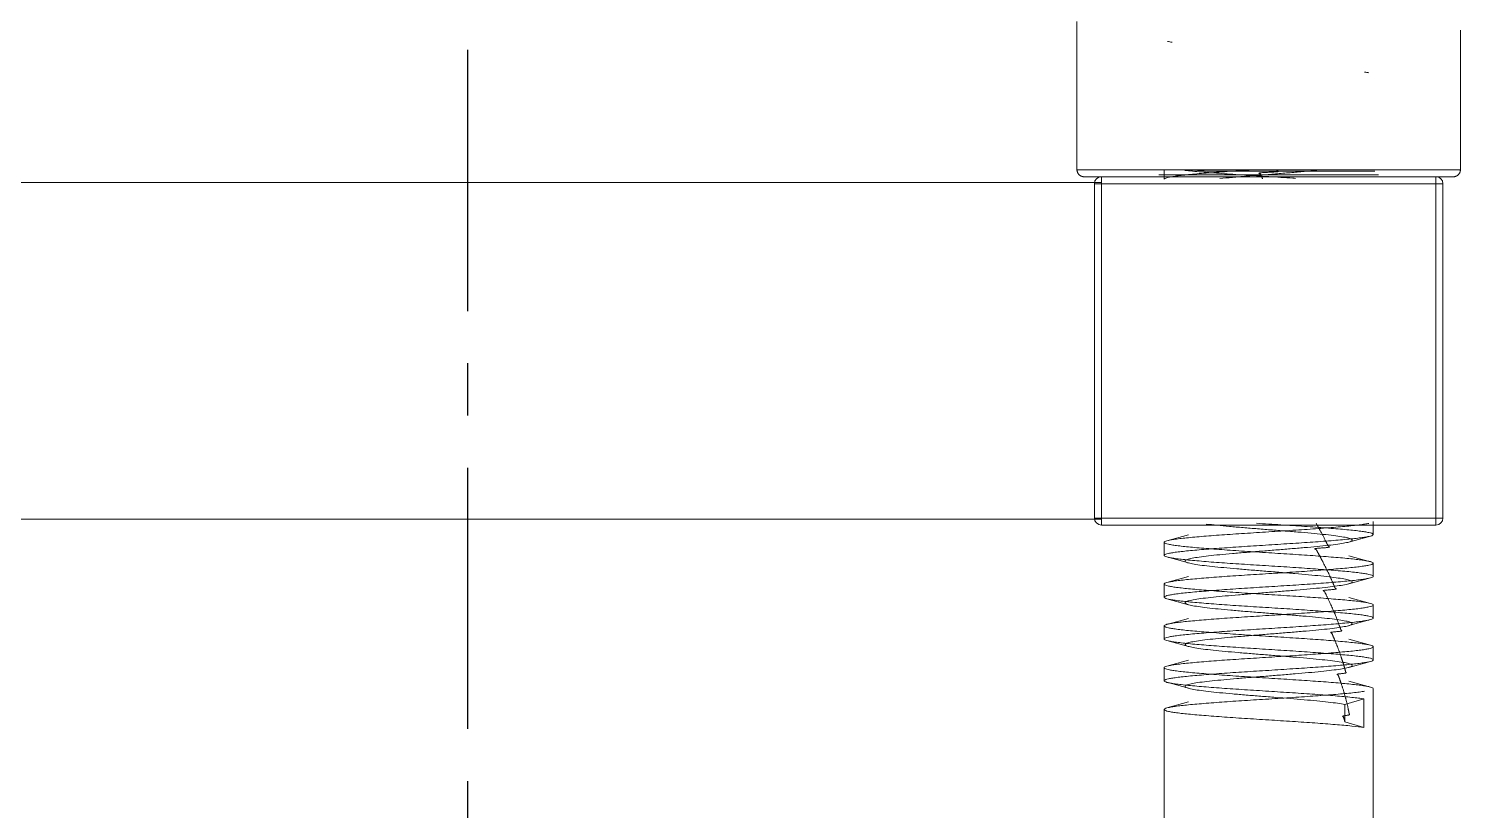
# Model space of a CAD drawing. Header units: millimetres. Extents: x -69706 to 52883, y -6882 to 68885.
# Drawn here: x 41206.8 to 41413.8, y 66606.1 to 66718.2 of the extents above; entities that cross this region are included whole.
import ezdxf

# ---------------------------------------------------------------- set-up
doc = ezdxf.new("R2010")
doc.units = ezdxf.units.MM
doc.linetypes.add('XFM7P20PCW$0$XFA-CCL-100$0$CENTER', pattern=[2, 1.25, -0.25, 0.25, -0.25])
doc.layers.add('XFM7P20PCW$0$CCL', color=252, linetype='XFM7P20PCW$0$XFA-CCL-100$0$CENTER')
doc.layers.add('XFM7P20PCW$0$SH-TEXT', color=252, linetype='Continuous')
doc.layers.add('XFM7P20PCW$0$M-EQPM-2', color=252, linetype='Continuous', lineweight=9)
doc.layers.add('XFM7P20PCW$0$M-EQPM-3', color=252, linetype='Continuous', lineweight=9)
doc.styles.add('XFM7P20PCW$0$aa-txt', font='isocp.shx', dxfattribs={"bigfont": 'chineset'})
doc.dimstyles.new('XFM7P20PCW$0$adim-5', dxfattribs={"dimscale": 10, "dimtxt": 0.25, "dimasz": 0.25, "dimexe": 0.1, "dimexo": 0.5, "dimgap": 0.15, "dimtad": 0, "dimdec": 4, "dimlfac": 5, "dimdsep": 46, "dimtxsty": 'XFM7P20PCW$0$aa-txt', "dimcen": 2.5, "dimclrd": 3, "dimclre": 3, "dimclrt": 256, "dimadec": 0, "dimazin": 0, "dimtfac": 1, "dimtdec": 4, "dimtmove": 0, "dimatfit": 3, "dimfxl": 1, "dimtolj": 1, "dimtzin": 0, "dimarcsym": 0})

# ---------------------------------------------------------------- blocks, each defined once
blk = doc.blocks.new('XFM7P20PCW$0$A$C33a3deab')
at = {"layer": 'XFM7P20PCW$0$M-EQPM-2'}
for p, q in [((505, 1904.56), (505, 1905.92)), ((465, 1903.92), (465, 1855.92)), ((465, 1903.92), (465, 1855.92)), ((465, 1855.92), (465, 1903.92)), ((465.29, 1903.92), (465, 1903.92)), ((465, 1903.92), (466, 1903.92)), ((514, 1904.92), (466, 1904.92)), ((466, 1904.92), (514, 1904.92)), ((514, 1904.92), (466, 1904.92)), ((466, 1904.92), (466, 1904.63)), ((466, 1903.92), (466, 1904.92)), ((514, 1903.92), (466, 1903.92)), ((466, 1903.92), (466, 1855.92)), ((466, 1855.92), (466, 1903.92)), ((466, 1903.92), (468.88, 1903.92)), ((466.2, 1904.92), (513.8, 1904.92)), ((466.2, 1904.92), (513.8, 1904.92)), ((469.24, 1903.92), (470.8, 1903.92)), ((471.3, 1903.92), (474.34, 1903.92)), ((474.95, 1903.92), (476.12, 1903.92)), ((514, 1904.92), (514, 1904.63)), ((514, 1903.92), (514, 1904.92)), ((739.85, 1904.07), (514, 1904.07)), ((514, 1855.92), (514, 1903.92)), ((514, 1903.92), (515, 1903.92)), ((515, 1855.92), (515, 1903.92)), ((515, 1903.92), (515, 1877.69)), ((515, 1877.44), (515, 1855.92)), ((465.29, 1855.92), (465, 1855.92)), ((465, 1855.92), (466, 1855.92)), ((466, 1855.92), (514, 1855.92)), ((473.73, 1855.92), (466, 1855.92)), ((466, 1854.92), (466, 1855.92)), ((466, 1855.21), (466, 1854.92)), ((466, 1854.92), (514, 1854.92)), ((466, 1854.92), (514, 1854.92)), ((514, 1854.92), (466, 1854.92)), ((507.07, 1854.92), (472.92, 1854.92)), ((507.07, 1854.92), (472.92, 1854.92)), ((475, 1855.44), (475, 1853.56)), ((514, 1854.92), (514, 1855.92)), ((514, 1855.92), (515, 1855.92)), ((514, 1855.77), (739.85, 1855.77)), ((514, 1855.21), (514, 1854.92)), ((475.41, 1853.34), (478.5, 1852.48)), ((501.5, 1853.52), (504.59, 1852.66)), ((505, 1850.56), (505, 1852.44)), ((478.5, 1850.52), (475.41, 1849.66)), ((504.59, 1850.34), (501.5, 1849.48)), ((475, 1849.44), (475, 1847.56)), ((475.41, 1847.34), (478.5, 1846.48)), ((501.5, 1847.52), (504.59, 1846.66)), ((505, 1844.56), (505, 1846.44)), ((478.5, 1844.52), (475.41, 1843.66)), ((504.59, 1844.34), (501.5, 1843.48)), ((475, 1843.44), (475, 1841.56)), ((475.41, 1841.34), (478.5, 1840.48)), ((501.5, 1841.52), (504.59, 1840.66)), ((505, 1838.56), (505, 1840.44)), ((475, 1837.44), (475, 1835.56)), ((478.5, 1838.52), (475.41, 1837.66)), ((504.59, 1838.34), (501.5, 1837.48)), ((501.5, 1835.52), (504.59, 1834.66)), ((475.41, 1835.34), (478.5, 1834.48)), ((505, 1832.56), (505, 1834.44)), ((475, 1831.44), (475, 1778.92)), ((478.5, 1832.52), (475.41, 1831.66)), ((504.59, 1832.34), (501.5, 1831.48)), ((476.33, 1825.85), (476.33, 1829.96)), ((476.33, 1829.96), (479.06, 1829.16)), ((501.5, 1829.52), (504.59, 1828.66)), ((505, 1778.92), (505, 1828.44)), ((476.33, 1825.85), (479.06, 1826.65))]:
    blk.add_line(p, q, dxfattribs=at)
at = {"layer": 'XFM7P20PCW$0$M-EQPM-2', "flags": 128}
blk.add_lwpolyline([(479.06, 1829.16), (479.06, 1828.53), (479.06, 1827.9), (479.06, 1827.28), (479.06, 1826.65)], dxfattribs=at)
at = {"layer": 'XFM7P20PCW$0$M-EQPM-2'}
for centre, start, end in [((466, 1903.92), 90, 180), ((466, 1903.92), 90, 180), ((514, 1903.92), 0, 90), ((514, 1903.92), 0, 90), ((466, 1855.92), 180, 270), ((466, 1855.92), 180, 270), ((514, 1855.92), 270, 0), ((514, 1855.92), 270, 0)]:
    blk.add_arc(centre, 1, start, end, dxfattribs=at)
for points in [[(475.63, 1919.84), (475.8, 1919.87), (476, 1919.91), (476.23, 1919.95)], [(502.03, 1905.83), (501.68, 1905.79), (500.94, 1905.72), (499.66, 1905.61), (498.26, 1905.5), (496.75, 1905.39), (495.14, 1905.27), (493.47, 1905.16), (491.75, 1905.05), (490.58, 1904.98), (490, 1904.94)], [(490, 1852.06), (489.42, 1852.1), (488.25, 1852.17), (486.53, 1852.28), (484.86, 1852.39), (483.25, 1852.5), (481.74, 1852.61), (480.34, 1852.73), (479.06, 1852.84), (477.94, 1852.95), (476.98, 1853.06), (476.2, 1853.17), (475.6, 1853.28), (475.19, 1853.39), (474.99, 1853.5), (474.99, 1853.61), (475.19, 1853.73), (475.6, 1853.84), (476.2, 1853.95), (476.98, 1854.06), (477.94, 1854.17), (479.06, 1854.28), (480.34, 1854.39), (481.74, 1854.5), (483.25, 1854.61), (484.86, 1854.73), (486.53, 1854.84), (488.25, 1854.95), (489.42, 1855.02), (490, 1855.06)], [(475.63, 1855.16), (475.8, 1855.13), (476.2, 1855.05), (476.98, 1854.94), (477.94, 1854.83), (479.06, 1854.72), (480.34, 1854.61), (481.74, 1854.5), (483.25, 1854.39), (484.86, 1854.27), (486.53, 1854.16), (488.25, 1854.05), (489.42, 1853.98), (490, 1853.94)], [(490, 1855.06), (490.58, 1855.1), (491.16, 1855.13), (491.74, 1855.17)], [(490, 1853.94), (490.58, 1853.9), (491.75, 1853.83), (493.47, 1853.72), (495.14, 1853.61), (496.75, 1853.5), (498.26, 1853.39), (499.66, 1853.27), (500.94, 1853.16), (502.06, 1853.05), (503.02, 1852.94), (503.8, 1852.83), (504.4, 1852.72), (504.81, 1852.61), (505.01, 1852.5), (505.01, 1852.39), (504.81, 1852.27), (504.4, 1852.16), (503.8, 1852.05), (503.02, 1851.94), (502.06, 1851.83), (500.94, 1851.72), (499.66, 1851.61), (498.26, 1851.5), (496.75, 1851.39), (495.14, 1851.27), (493.47, 1851.16), (491.75, 1851.05), (490.58, 1850.98), (490, 1850.94)], [(490, 1849.06), (490.58, 1849.1), (491.75, 1849.17), (493.47, 1849.28), (495.14, 1849.39), (496.75, 1849.5), (498.26, 1849.61), (499.66, 1849.73), (500.94, 1849.84), (502.06, 1849.95), (503.02, 1850.06), (503.8, 1850.17), (504.4, 1850.28), (504.81, 1850.39), (505.01, 1850.5), (505.01, 1850.61), (504.81, 1850.73), (504.4, 1850.84), (503.8, 1850.95), (503.02, 1851.06), (502.06, 1851.17), (500.94, 1851.28), (499.66, 1851.39), (498.26, 1851.5), (496.75, 1851.61), (495.14, 1851.73), (493.47, 1851.84), (491.75, 1851.95), (490.58, 1852.02), (490, 1852.06)], [(490, 1850.94), (489.42, 1850.9), (488.25, 1850.83), (486.53, 1850.72), (484.86, 1850.61), (483.25, 1850.5), (481.74, 1850.39), (480.34, 1850.27), (479.06, 1850.16), (477.94, 1850.05), (476.98, 1849.94), (476.2, 1849.83), (475.6, 1849.72), (475.19, 1849.61), (474.99, 1849.5), (474.99, 1849.39), (475.19, 1849.27), (475.6, 1849.16), (476.2, 1849.05), (476.98, 1848.94), (477.94, 1848.83), (479.06, 1848.72), (480.34, 1848.61), (481.74, 1848.5), (483.25, 1848.39), (484.86, 1848.27), (486.53, 1848.16), (488.25, 1848.05), (489.42, 1847.98), (490, 1847.94)], [(490, 1846.06), (489.42, 1846.1), (488.25, 1846.17), (486.53, 1846.28), (484.86, 1846.39), (483.25, 1846.5), (481.74, 1846.61), (480.34, 1846.73), (479.06, 1846.84), (477.94, 1846.95), (476.98, 1847.06), (476.2, 1847.17), (475.6, 1847.28), (475.19, 1847.39), (474.99, 1847.5), (474.99, 1847.61), (475.19, 1847.73), (475.6, 1847.84), (476.2, 1847.95), (476.98, 1848.06), (477.94, 1848.17), (479.06, 1848.28), (480.34, 1848.39), (481.74, 1848.5), (483.25, 1848.61), (484.86, 1848.73), (486.53, 1848.84), (488.25, 1848.95), (489.42, 1849.02), (490, 1849.06)], [(490, 1847.94), (490.58, 1847.9), (491.75, 1847.83), (493.47, 1847.72), (495.14, 1847.61), (496.75, 1847.5), (498.26, 1847.39), (499.66, 1847.27), (500.94, 1847.16), (502.06, 1847.05), (503.02, 1846.94), (503.8, 1846.83), (504.4, 1846.72), (504.81, 1846.61), (505.01, 1846.5), (505.01, 1846.39), (504.81, 1846.27), (504.4, 1846.16), (503.8, 1846.05), (503.02, 1845.94), (502.06, 1845.83), (500.94, 1845.72), (499.66, 1845.61), (498.26, 1845.5), (496.75, 1845.39), (495.14, 1845.27), (493.47, 1845.16), (491.75, 1845.05), (490.58, 1844.98), (490, 1844.94)], [(490, 1843.06), (490.58, 1843.1), (491.75, 1843.17), (493.47, 1843.28), (495.14, 1843.39), (496.75, 1843.5), (498.26, 1843.61), (499.66, 1843.73), (500.94, 1843.84), (502.06, 1843.95), (503.02, 1844.06), (503.8, 1844.17), (504.4, 1844.28), (504.81, 1844.39), (505.01, 1844.5), (505.01, 1844.61), (504.81, 1844.73), (504.4, 1844.84), (503.8, 1844.95), (503.02, 1845.06), (502.06, 1845.17), (500.94, 1845.28), (499.66, 1845.39), (498.26, 1845.5), (496.75, 1845.61), (495.14, 1845.73), (493.47, 1845.84), (491.75, 1845.95), (490.58, 1846.02), (490, 1846.06)], [(490, 1844.94), (489.42, 1844.9), (488.25, 1844.83), (486.53, 1844.72), (484.86, 1844.61), (483.25, 1844.5), (481.74, 1844.39), (480.34, 1844.27), (479.06, 1844.16), (477.94, 1844.05), (476.98, 1843.94), (476.2, 1843.83), (475.6, 1843.72), (475.19, 1843.61), (474.99, 1843.5), (474.99, 1843.39), (475.19, 1843.27), (475.6, 1843.16), (476.2, 1843.05), (476.98, 1842.94), (477.94, 1842.83), (479.06, 1842.72), (480.34, 1842.61), (481.74, 1842.5), (483.25, 1842.39), (484.86, 1842.27), (486.53, 1842.16), (488.25, 1842.05), (489.42, 1841.98), (490, 1841.94)], [(490, 1840.06), (489.42, 1840.1), (488.25, 1840.17), (486.53, 1840.28), (484.86, 1840.39), (483.25, 1840.5), (481.74, 1840.61), (480.34, 1840.73), (479.06, 1840.84), (477.94, 1840.95), (476.98, 1841.06), (476.2, 1841.17), (475.6, 1841.28), (475.19, 1841.39), (474.99, 1841.5), (474.99, 1841.61), (475.19, 1841.73), (475.6, 1841.84), (476.2, 1841.95), (476.98, 1842.06), (477.94, 1842.17), (479.06, 1842.28), (480.34, 1842.39), (481.74, 1842.5), (483.25, 1842.61), (484.86, 1842.73), (486.53, 1842.84), (488.25, 1842.95), (489.42, 1843.02), (490, 1843.06)], [(490, 1841.94), (490.58, 1841.9), (491.75, 1841.83), (493.47, 1841.72), (495.14, 1841.61), (496.75, 1841.5), (498.26, 1841.39), (499.66, 1841.27), (500.94, 1841.16), (502.06, 1841.05), (503.02, 1840.94), (503.8, 1840.83), (504.4, 1840.72), (504.81, 1840.61), (505.01, 1840.5), (505.01, 1840.39), (504.81, 1840.27), (504.4, 1840.16), (503.8, 1840.05), (503.02, 1839.94), (502.06, 1839.83), (500.94, 1839.72), (499.66, 1839.61), (498.26, 1839.5), (496.75, 1839.39), (495.14, 1839.27), (493.47, 1839.16), (491.75, 1839.05), (490.58, 1838.98), (490, 1838.94)], [(490, 1837.06), (490.58, 1837.1), (491.75, 1837.17), (493.47, 1837.28), (495.14, 1837.39), (496.75, 1837.5), (498.26, 1837.61), (499.66, 1837.73), (500.94, 1837.84), (502.06, 1837.95), (503.02, 1838.06), (503.8, 1838.17), (504.4, 1838.28), (504.81, 1838.39), (505.01, 1838.5), (505.01, 1838.61), (504.81, 1838.73), (504.4, 1838.84), (503.8, 1838.95), (503.02, 1839.06), (502.06, 1839.17), (500.94, 1839.28), (499.66, 1839.39), (498.26, 1839.5), (496.75, 1839.61), (495.14, 1839.73), (493.47, 1839.84), (491.75, 1839.95), (490.58, 1840.02), (490, 1840.06)], [(490, 1838.94), (489.42, 1838.9), (488.25, 1838.83), (486.53, 1838.72), (484.86, 1838.61), (483.25, 1838.5), (481.74, 1838.39), (480.34, 1838.27), (479.06, 1838.16), (477.94, 1838.05), (476.98, 1837.94), (476.2, 1837.83), (475.6, 1837.72), (475.19, 1837.61), (474.99, 1837.5), (474.99, 1837.39), (475.19, 1837.27), (475.6, 1837.16), (476.2, 1837.05), (476.98, 1836.94), (477.94, 1836.83), (479.06, 1836.72), (480.34, 1836.61), (481.74, 1836.5), (483.25, 1836.39), (484.86, 1836.27), (486.53, 1836.16), (488.25, 1836.05), (489.42, 1835.98), (490, 1835.94)], [(490, 1834.06), (489.42, 1834.1), (488.25, 1834.17), (486.53, 1834.28), (484.86, 1834.39), (483.25, 1834.5), (481.74, 1834.61), (480.34, 1834.73), (479.06, 1834.84), (477.94, 1834.95), (476.98, 1835.06), (476.2, 1835.17), (475.6, 1835.28), (475.19, 1835.39), (474.99, 1835.5), (474.99, 1835.61), (475.19, 1835.73), (475.6, 1835.84), (476.2, 1835.95), (476.98, 1836.06), (477.94, 1836.17), (479.06, 1836.28), (480.34, 1836.39), (481.74, 1836.5), (483.25, 1836.61), (484.86, 1836.73), (486.53, 1836.84), (488.25, 1836.95), (489.42, 1837.02), (490, 1837.06)], [(490, 1835.94), (490.58, 1835.9), (491.75, 1835.83), (493.47, 1835.72), (495.14, 1835.61), (496.75, 1835.5), (498.26, 1835.39), (499.66, 1835.27), (500.94, 1835.16), (502.06, 1835.05), (503.02, 1834.94), (503.8, 1834.83), (504.4, 1834.72), (504.81, 1834.61), (505.01, 1834.5), (505.01, 1834.39), (504.81, 1834.27), (504.4, 1834.16), (503.8, 1834.05), (503.02, 1833.94), (502.06, 1833.83), (500.94, 1833.72), (499.66, 1833.61), (498.26, 1833.5), (496.75, 1833.39), (495.14, 1833.27), (493.47, 1833.16), (491.75, 1833.05), (490.58, 1832.98), (490, 1832.94)], [(490, 1831.06), (490.58, 1831.1), (491.75, 1831.17), (493.47, 1831.28), (495.14, 1831.39), (496.75, 1831.5), (498.26, 1831.61), (499.66, 1831.73), (500.94, 1831.84), (502.06, 1831.95), (503.02, 1832.06), (503.8, 1832.17), (504.4, 1832.28), (504.81, 1832.39), (505.01, 1832.5), (505.01, 1832.61), (504.81, 1832.73), (504.4, 1832.84), (503.8, 1832.95), (503.02, 1833.06), (502.06, 1833.17), (500.94, 1833.28), (499.66, 1833.39), (498.26, 1833.5), (496.75, 1833.61), (495.14, 1833.73), (493.47, 1833.84), (491.75, 1833.95), (490.58, 1834.02), (490, 1834.06)], [(490, 1832.94), (489.42, 1832.9), (488.25, 1832.83), (486.53, 1832.72), (484.86, 1832.61), (483.25, 1832.5), (481.74, 1832.39), (480.34, 1832.27), (479.06, 1832.16), (477.94, 1832.05), (476.98, 1831.94), (476.2, 1831.83), (475.6, 1831.72), (475.19, 1831.61), (475.06, 1831.53), (475.03, 1831.5)], [(476.23, 1831.05), (476.46, 1831.02), (476.98, 1830.94), (477.94, 1830.83), (479.06, 1830.72), (480.34, 1830.61), (481.74, 1830.5), (483.25, 1830.39), (484.86, 1830.27), (486.53, 1830.16), (488.25, 1830.05), (489.42, 1829.98), (490, 1829.94)], [(476.33, 1829.96), (476.56, 1830), (477.09, 1830.07), (478.06, 1830.18), (479.18, 1830.29), (480.45, 1830.4), (481.84, 1830.51), (483.34, 1830.62), (484.93, 1830.73), (486.58, 1830.84), (488.28, 1830.95), (489.43, 1831.02), (490, 1831.06)], [(504.97, 1828.39), (504.94, 1828.35), (504.81, 1828.27), (504.4, 1828.16), (503.8, 1828.05), (503.02, 1827.94), (502.06, 1827.83), (500.94, 1827.72), (499.66, 1827.61), (498.26, 1827.5), (496.75, 1827.39), (495.14, 1827.27), (493.47, 1827.16), (491.75, 1827.05), (490.58, 1826.98), (490, 1826.94)]]:
    blk.add_open_spline(points, degree=3, dxfattribs=at)
for points, knots in [([(497.03, 1904.66), (496.46, 1904.71), (495.23, 1904.83), (492.57, 1905.05), (489.7, 1905.28), (486.9, 1905.5), (484.89, 1905.67), (483.66, 1905.79), (483.08, 1905.84)], [0.435546875, 0.435546875, 0.435546875, 0.435546875, 0.436523438, 0.4375, 0.439453125, 0.440429688, 0.44140625, 0.442382812, 0.442382812, 0.442382812, 0.442382812]), ([(490.87, 1904.61), (490.89, 1904.64), (490.91, 1904.7), (490.95, 1904.79), (490.98, 1904.86), (491, 1904.92), (491.02, 1904.96), (491.04, 1905), (491.06, 1905.04), (491.08, 1905.09), (491.09, 1905.12), (491.1, 1905.15), (491.11, 1905.17), (491.12, 1905.19), (491.13, 1905.21), (491.14, 1905.23), (491.14, 1905.24), (491.14, 1905.25), (491.15, 1905.26), (491.15, 1905.27), (491.16, 1905.28), (491.16, 1905.29), (491.17, 1905.3), (491.17, 1905.31), (491.19, 1905.32), (491.22, 1905.33), (491.25, 1905.35), (491.31, 1905.37), (491.37, 1905.39), (491.4, 1905.41), (491.41, 1905.42), (491.4, 1905.43), (491.39, 1905.44), (491.36, 1905.45), (491.31, 1905.46), (491.22, 1905.48), (491.05, 1905.49), (490.75, 1905.52), (490.39, 1905.54), (489.99, 1905.56), (489.6, 1905.58), (489.24, 1905.6), (488.94, 1905.62), (488.76, 1905.64), (488.68, 1905.66), (488.63, 1905.67), (488.6, 1905.68), (488.58, 1905.69), (488.58, 1905.7), (488.59, 1905.71), (488.62, 1905.73), (488.68, 1905.75), (488.73, 1905.77), (488.77, 1905.78), (488.79, 1905.79), (488.8, 1905.8), (488.81, 1905.81), (488.82, 1905.82), (488.82, 1905.83), (488.83, 1905.84), (488.83, 1905.85), (488.84, 1905.86), (488.84, 1905.87), (488.85, 1905.88), (488.86, 1905.9), (488.86, 1905.92), (488.87, 1905.92)], [0.443359375, 0.443359375, 0.443359375, 0.443359375, 0.443847656, 0.444335938, 0.444824219, 0.445068359, 0.4453125, 0.445556641, 0.445800781, 0.446044922, 0.446289062, 0.446411133, 0.446533203, 0.446655273, 0.446777344, 0.446838379, 0.446899414, 0.446960449, 0.447021484, 0.44708252, 0.447143555, 0.44720459, 0.44726181, 0.44732666, 0.447387695, 0.44744873, 0.447509766, 0.447631836, 0.447753906, 0.447875977, 0.447937012, 0.447998047, 0.448059082, 0.448120117, 0.448181152, 0.448242188, 0.448364258, 0.448486328, 0.448608398, 0.448730469, 0.448852539, 0.448974609, 0.44909668, 0.44921875, 0.449279785, 0.44934082, 0.449401855, 0.449462891, 0.449523926, 0.449584961, 0.449707031, 0.449829102, 0.449951172, 0.450012207, 0.450073242, 0.45010376, 0.450149536, 0.450199127, 0.450256348, 0.450317383, 0.450378418, 0.450439453, 0.450500488, 0.450561523, 0.450683594, 0.450805664, 0.450805664, 0.450805664, 0.450805664]), ([(504.97, 1904.61), (504.94, 1904.65), (504.81, 1904.73), (504.4, 1904.84), (503.8, 1904.95), (503.02, 1905.06), (502.06, 1905.17), (500.94, 1905.28), (499.66, 1905.39), (498.26, 1905.5), (496.75, 1905.61), (495.14, 1905.73), (493.6, 1905.83), (492.59, 1905.89), (492.16, 1905.92)], [0.5185185, 0.5185185, 0.5185185, 0.5185185, 0.5555556, 0.5925926, 0.6296296, 0.6666667, 0.7037037, 0.7407407, 0.7777778, 0.8148148, 0.8518519, 0.8888889, 0.9259259, 0.9541019, 0.9541019, 0.9541019, 0.9541019]), ([(490, 1904.94), (489.42, 1904.9), (488.25, 1904.83), (486.97, 1904.75), (486.28, 1904.7), (486.15, 1904.69)], [0, 0, 0, 0, 0.03703704, 0.07407407, 0.08273544, 0.08273544, 0.08273544, 0.08273544]), ([(479.06, 1829.16), (479.65, 1829.27), (481.29, 1829.5), (484.81, 1829.84), (488.3, 1830.12), (491.14, 1830.35), (493.24, 1830.51), (495.24, 1830.68), (497.07, 1830.85), (498.69, 1831.02), (500.02, 1831.19), (501.05, 1831.36), (501.73, 1831.53), (502.04, 1831.7), (501.98, 1831.87), (501.54, 1832.04), (500.74, 1832.21), (499.59, 1832.38), (498.16, 1832.55), (496.47, 1832.71), (494.57, 1832.88), (492.53, 1833.05), (490.41, 1833.22), (488.28, 1833.39), (486.2, 1833.56), (484.24, 1833.73), (482.46, 1833.9), (480.92, 1834.07), (479.66, 1834.24), (478.73, 1834.41), (478.15, 1834.58), (477.94, 1834.75), (478.11, 1834.92), (478.64, 1835.08), (479.55, 1835.25), (480.78, 1835.42), (482.29, 1835.59), (484.04, 1835.76), (485.99, 1835.93), (488.07, 1836.1), (490.19, 1836.27), (492.31, 1836.44), (494.37, 1836.61), (496.28, 1836.78), (498.57, 1837), (500.36, 1837.23), (501.47, 1837.46), (501.95, 1837.62), (502.05, 1837.79), (501.78, 1837.96), (501.14, 1838.13), (500.14, 1838.3), (498.83, 1838.47), (497.25, 1838.64), (495.44, 1838.81), (493.45, 1838.98), (491.35, 1839.15), (489.22, 1839.32), (487.12, 1839.49), (485.09, 1839.66), (483.22, 1839.83), (481.57, 1839.99), (480.19, 1840.16), (479.1, 1840.33), (478.36, 1840.5), (477.98, 1840.67), (477.99, 1840.84), (478.36, 1841.01), (479.1, 1841.18), (480.19, 1841.35), (481.58, 1841.52), (483.23, 1841.69), (485.09, 1841.86), (487.12, 1842.03), (489.24, 1842.2), (491.36, 1842.36), (493.45, 1842.53), (495.45, 1842.7), (497.27, 1842.87), (498.85, 1843.04), (500.15, 1843.21), (501.14, 1843.38), (501.78, 1843.55), (502.06, 1843.72), (501.95, 1843.89), (501.31, 1844.11), (499.94, 1844.34), (497.98, 1844.57), (496.26, 1844.73), (494.35, 1844.9), (492.29, 1845.07), (490.16, 1845.24), (488.04, 1845.41), (485.98, 1845.58), (484.03, 1845.75), (482.27, 1845.92), (480.76, 1846.09), (479.54, 1846.26), (478.64, 1846.43), (478.11, 1846.6), (477.94, 1846.76), (478.15, 1846.93), (478.73, 1847.1), (479.67, 1847.27), (480.93, 1847.44), (482.47, 1847.61), (484.25, 1847.78), (486.21, 1847.95), (488.29, 1848.12), (490.42, 1848.29), (492.53, 1848.46), (494.57, 1848.63), (496.47, 1848.8), (498.17, 1848.97), (499.6, 1849.13), (500.74, 1849.3), (501.54, 1849.47), (501.98, 1849.64), (502.04, 1849.81), (501.73, 1849.98), (501.04, 1850.15), (500.01, 1850.32), (498.67, 1850.49), (497.06, 1850.66), (495.22, 1850.83), (493.21, 1851), (491.11, 1851.17), (488.98, 1851.34), (486.88, 1851.51), (484.87, 1851.67), (483.03, 1851.84), (481.4, 1852.01), (480.05, 1852.18), (479, 1852.35), (478.3, 1852.52), (477.96, 1852.69), (478.01, 1852.86), (478.43, 1853.03), (479.21, 1853.2), (480.33, 1853.37), (481.75, 1853.54), (483.43, 1853.71), (485.32, 1853.87), (487.36, 1854.04), (489.47, 1854.21), (491.6, 1854.38), (493.68, 1854.55), (495.65, 1854.72), (497.44, 1854.89), (498.48, 1855), (498.95, 1855.06)], [0, 0, 0, 0, 0.0019531, 0.0039062, 0.0058594, 0.0068359, 0.0078125, 0.0087891, 0.0097656, 0.0107422, 0.0117188, 0.0126953, 0.0136719, 0.0146484, 0.015625, 0.0166016, 0.0175781, 0.0185547, 0.0195312, 0.0205078, 0.0214844, 0.0224609, 0.0234375, 0.0244141, 0.0253906, 0.0263672, 0.0273438, 0.0283203, 0.0292969, 0.0302734, 0.03125, 0.0322266, 0.0332031, 0.0341797, 0.0351562, 0.0361328, 0.0371094, 0.0380859, 0.0390625, 0.0400391, 0.0410156, 0.0419922, 0.0429688, 0.0439453, 0.0449219, 0.046875, 0.0478516, 0.0488281, 0.0498047, 0.0507812, 0.0517578, 0.0527344, 0.0537109, 0.0546875, 0.0556641, 0.0566406, 0.0576172, 0.0585938, 0.0595703, 0.0605469, 0.0615234, 0.0625, 0.0634766, 0.0644531, 0.0654297, 0.0664062, 0.0673828, 0.0683594, 0.0693359, 0.0703125, 0.0712891, 0.0722656, 0.0732422, 0.0742188, 0.0751953, 0.0761719, 0.0771484, 0.078125, 0.0791016, 0.0800781, 0.0810547, 0.0820312, 0.0830078, 0.0839844, 0.0849609, 0.0859375, 0.0878906, 0.0888672, 0.0898438, 0.0908203, 0.0917969, 0.0927734, 0.09375, 0.0947266, 0.0957031, 0.0966797, 0.0976562, 0.0986328, 0.0996094, 0.1005859, 0.1015625, 0.1025391, 0.1035156, 0.1044922, 0.1054688, 0.1064453, 0.1074219, 0.1083984, 0.109375, 0.1103516, 0.1113281, 0.1123047, 0.1132812, 0.1142578, 0.1152344, 0.1162109, 0.1171875, 0.1181641, 0.1191406, 0.1201172, 0.1210938, 0.1220703, 0.1230469, 0.1240234, 0.125, 0.1259766, 0.1269531, 0.1279297, 0.1289062, 0.1298828, 0.1308594, 0.1318359, 0.1328125, 0.1337891, 0.1347656, 0.1357422, 0.1367188, 0.1376953, 0.1386719, 0.1396484, 0.140625, 0.1416016, 0.1425781, 0.1435547, 0.1445312, 0.1455078, 0.1464844, 0.1474609, 0.1484375, 0.1494141, 0.1494141, 0.1494141, 0.1494141]), ([(482.7, 1850.52), (482.72, 1850.55), (482.75, 1850.61), (482.79, 1850.69), (482.84, 1850.78), (482.89, 1850.86), (482.93, 1850.95), (482.97, 1851.02), (483, 1851.08), (483.03, 1851.12), (483.05, 1851.16), (483.08, 1851.21), (483.1, 1851.24), (483.11, 1851.27), (483.12, 1851.29), (483.13, 1851.31), (483.14, 1851.33), (483.15, 1851.34), (483.15, 1851.35), (483.16, 1851.36), (483.17, 1851.37), (483.17, 1851.38), (483.18, 1851.39), (483.19, 1851.39), (483.2, 1851.4), (483.22, 1851.41), (483.25, 1851.43), (483.3, 1851.44), (483.36, 1851.46), (483.39, 1851.48), (483.4, 1851.5), (483.4, 1851.51), (483.38, 1851.52), (483.36, 1851.53), (483.33, 1851.54), (483.3, 1851.55), (483.24, 1851.56), (483.11, 1851.57), (482.87, 1851.59), (482.59, 1851.61), (482.29, 1851.64), (481.99, 1851.66), (481.73, 1851.68), (481.52, 1851.7), (481.41, 1851.72), (481.37, 1851.73), (481.34, 1851.73), (481.31, 1851.74), (481.29, 1851.75), (481.28, 1851.76), (481.28, 1851.78), (481.29, 1851.79), (481.32, 1851.81), (481.36, 1851.83), (481.4, 1851.85), (481.43, 1851.86), (481.45, 1851.87), (481.46, 1851.88), (481.46, 1851.88), (481.47, 1851.89), (481.47, 1851.9), (481.48, 1851.91), (481.49, 1851.93), (481.49, 1851.94), (481.5, 1851.95), (481.5, 1851.96), (481.51, 1851.98), (481.52, 1852), (481.53, 1852.02), (481.54, 1852.04), (481.56, 1852.07), (481.57, 1852.11), (481.6, 1852.15), (481.62, 1852.2), (481.64, 1852.25), (481.68, 1852.32), (481.72, 1852.41), (481.76, 1852.49), (481.81, 1852.58), (481.85, 1852.67), (481.91, 1852.78), (481.98, 1852.93), (482.06, 1853.1), (482.15, 1853.27), (482.27, 1853.5), (482.42, 1853.78), (482.6, 1854.13), (482.79, 1854.47), (482.94, 1854.76), (483.07, 1854.99), (483.13, 1855.1), (483.17, 1855.16)], [0.13574219, 0.13574219, 0.13574219, 0.13574219, 0.13623047, 0.13671875, 0.13720703, 0.13769531, 0.13818359, 0.13867188, 0.13891602, 0.13916016, 0.1394043, 0.13964844, 0.13989258, 0.14001465, 0.14013672, 0.14025879, 0.14031982, 0.14038086, 0.14044189, 0.14050293, 0.14056396, 0.14061737, 0.14067078, 0.14071655, 0.14074707, 0.14080811, 0.14086914, 0.14099121, 0.14111328, 0.14123535, 0.14129639, 0.14135742, 0.14141846, 0.14147949, 0.14154053, 0.14157104, 0.14160156, 0.14172363, 0.1418457, 0.14196777, 0.14208984, 0.14221191, 0.14233398, 0.14245605, 0.14257812, 0.14260864, 0.14263916, 0.1427002, 0.14276123, 0.14282227, 0.1428833, 0.14294434, 0.14306641, 0.14318848, 0.14331055, 0.14337158, 0.14343262, 0.14346313, 0.14349365, 0.14353943, 0.14360046, 0.14367676, 0.14373779, 0.14379883, 0.14385986, 0.1439209, 0.14404297, 0.14416504, 0.14428711, 0.14440918, 0.14453125, 0.14477539, 0.14501953, 0.14526367, 0.14550781, 0.14599609, 0.14648438, 0.14697266, 0.14746094, 0.14794922, 0.1484375, 0.14941406, 0.15039062, 0.15136719, 0.15234375, 0.15429688, 0.15625, 0.15820312, 0.16015625, 0.16113281, 0.16210938, 0.16210938, 0.16210938, 0.16210938]), ([(479.06, 1826.65), (479.07, 1826.68), (479.09, 1826.74), (479.11, 1826.81), (479.12, 1826.87), (479.13, 1826.91), (479.15, 1826.95), (479.16, 1826.99), (479.17, 1827.04), (479.18, 1827.08), (479.2, 1827.12), (479.21, 1827.17), (479.22, 1827.2), (479.23, 1827.23), (479.24, 1827.25), (479.24, 1827.27), (479.25, 1827.28), (479.25, 1827.29), (479.25, 1827.31), (479.25, 1827.32), (479.26, 1827.33), (479.26, 1827.34), (479.26, 1827.35), (479.27, 1827.35), (479.28, 1827.36), (479.29, 1827.37), (479.31, 1827.38), (479.33, 1827.4), (479.36, 1827.42), (479.38, 1827.44), (479.39, 1827.46), (479.38, 1827.47), (479.38, 1827.48), (479.36, 1827.49), (479.35, 1827.5), (479.33, 1827.5), (479.3, 1827.51), (479.23, 1827.53), (479.1, 1827.55), (478.96, 1827.57), (478.81, 1827.59), (478.68, 1827.62), (478.56, 1827.64), (478.48, 1827.66), (478.44, 1827.68), (478.42, 1827.69), (478.41, 1827.69), (478.4, 1827.7), (478.39, 1827.71), (478.39, 1827.72), (478.39, 1827.73), (478.39, 1827.75), (478.4, 1827.77), (478.42, 1827.79), (478.43, 1827.81), (478.44, 1827.82), (478.45, 1827.83), (478.45, 1827.84), (478.46, 1827.84), (478.46, 1827.85), (478.46, 1827.86), (478.46, 1827.87), (478.46, 1827.88), (478.47, 1827.9), (478.47, 1827.91), (478.47, 1827.92), (478.47, 1827.94), (478.48, 1827.96), (478.48, 1827.98), (478.49, 1828), (478.5, 1828.05), (478.51, 1828.11), (478.52, 1828.2), (478.54, 1828.28), (478.57, 1828.4), (478.59, 1828.54), (478.64, 1828.77), (478.71, 1829.05), (478.79, 1829.4), (478.86, 1829.68), (478.92, 1829.91), (478.98, 1830.14), (479.04, 1830.37), (479.11, 1830.6), (479.16, 1830.77), (479.21, 1830.94), (479.26, 1831.12), (479.31, 1831.29), (479.36, 1831.46), (479.42, 1831.63), (479.47, 1831.8), (479.53, 1831.97), (479.58, 1832.12), (479.62, 1832.23), (479.65, 1832.32), (479.68, 1832.4), (479.71, 1832.49), (479.74, 1832.58), (479.77, 1832.66), (479.8, 1832.75), (479.82, 1832.82), (479.84, 1832.88), (479.86, 1832.92), (479.87, 1832.96), (479.89, 1833), (479.91, 1833.05), (479.92, 1833.08), (479.93, 1833.11), (479.94, 1833.13), (479.95, 1833.15), (479.95, 1833.18), (479.96, 1833.2), (479.97, 1833.22), (479.98, 1833.24), (479.99, 1833.26), (479.99, 1833.28), (480, 1833.29), (480, 1833.31), (480.01, 1833.32), (480.01, 1833.33), (480.01, 1833.34), (480.02, 1833.35), (480.02, 1833.36), (480.03, 1833.36), (480.04, 1833.37), (480.05, 1833.38), (480.07, 1833.39), (480.11, 1833.41), (480.14, 1833.43), (480.16, 1833.45), (480.17, 1833.47), (480.17, 1833.48), (480.16, 1833.49), (480.15, 1833.5), (480.12, 1833.51), (480.1, 1833.51), (480.06, 1833.52), (479.98, 1833.54), (479.82, 1833.56), (479.63, 1833.58), (479.44, 1833.6), (479.26, 1833.63), (479.11, 1833.65), (478.99, 1833.67), (478.93, 1833.69), (478.9, 1833.7), (478.89, 1833.7), (478.87, 1833.71), (478.86, 1833.72), (478.86, 1833.73), (478.86, 1833.74), (478.86, 1833.76), (478.88, 1833.78), (478.9, 1833.8), (478.92, 1833.82), (478.94, 1833.83), (478.95, 1833.84), (478.95, 1833.85), (478.96, 1833.85), (478.96, 1833.86), (478.96, 1833.87), (478.97, 1833.88), (478.97, 1833.9), (478.97, 1833.91), (478.98, 1833.92), (478.98, 1833.93), (478.98, 1833.95), (478.99, 1833.97), (479, 1833.99), (479, 1834.01), (479.01, 1834.04), (479.02, 1834.08), (479.03, 1834.12), (479.04, 1834.16), (479.06, 1834.22), (479.08, 1834.29), (479.1, 1834.38), (479.13, 1834.46), (479.15, 1834.53), (479.17, 1834.59), (479.18, 1834.65), (479.2, 1834.72), (479.23, 1834.81), (479.25, 1834.89), (479.28, 1834.98), (479.32, 1835.09), (479.35, 1835.21), (479.39, 1835.32), (479.42, 1835.44), (479.46, 1835.55), (479.5, 1835.67), (479.54, 1835.78), (479.58, 1835.92), (479.64, 1836.09), (479.7, 1836.27), (479.76, 1836.44), (479.82, 1836.61), (479.89, 1836.78), (479.95, 1836.95), (480.01, 1837.13), (480.1, 1837.36), (480.19, 1837.58), (480.28, 1837.81), (480.35, 1837.98), (480.42, 1838.16), (480.49, 1838.33), (480.55, 1838.47), (480.6, 1838.59), (480.63, 1838.67), (480.67, 1838.76), (480.71, 1838.84), (480.74, 1838.93), (480.77, 1839), (480.8, 1839.06), (480.82, 1839.1), (480.84, 1839.14), (480.85, 1839.18), (480.86, 1839.21), (480.87, 1839.23), (480.88, 1839.25), (480.89, 1839.27), (480.9, 1839.29), (480.91, 1839.3), (480.91, 1839.31), (480.92, 1839.33), (480.92, 1839.34), (480.93, 1839.35), (480.93, 1839.36), (480.94, 1839.37), (480.94, 1839.37), (480.95, 1839.38), (480.97, 1839.39), (481, 1839.4), (481.04, 1839.42), (481.08, 1839.44), (481.1, 1839.46), (481.11, 1839.48), (481.11, 1839.49), (481.1, 1839.5), (481.08, 1839.51), (481.06, 1839.52), (481.03, 1839.52), (480.99, 1839.54), (480.89, 1839.55), (480.69, 1839.57), (480.47, 1839.59), (480.16, 1839.62), (479.88, 1839.65), (479.67, 1839.68), (479.6, 1839.7), (479.56, 1839.71), (479.54, 1839.71), (479.53, 1839.72), (479.51, 1839.73), (479.51, 1839.74), (479.5, 1839.76), (479.51, 1839.77), (479.53, 1839.79), (479.56, 1839.81), (479.59, 1839.83), (479.61, 1839.84), (479.62, 1839.85), (479.63, 1839.86), (479.64, 1839.86), (479.64, 1839.87), (479.64, 1839.88), (479.65, 1839.89), (479.65, 1839.91), (479.65, 1839.92), (479.66, 1839.93), (479.66, 1839.94), (479.67, 1839.96), (479.68, 1839.98), (479.68, 1840), (479.69, 1840.02), (479.7, 1840.05), (479.71, 1840.09), (479.73, 1840.13), (479.74, 1840.17), (479.76, 1840.23), (479.79, 1840.3), (479.82, 1840.39), (479.85, 1840.47), (479.89, 1840.59), (479.97, 1840.79), (480.07, 1841.08), (480.21, 1841.42), (480.34, 1841.76), (480.48, 1842.11), (480.63, 1842.45), (480.78, 1842.79), (480.93, 1843.14), (481.08, 1843.48), (481.24, 1843.82), (481.4, 1844.17), (481.54, 1844.45), (481.65, 1844.68), (481.72, 1844.82), (481.77, 1844.94), (481.82, 1845.03), (481.86, 1845.11), (481.89, 1845.18), (481.91, 1845.22), (481.92, 1845.24), (481.93, 1845.26), (481.94, 1845.28), (481.95, 1845.3), (481.96, 1845.31), (481.97, 1845.33), (481.97, 1845.34), (481.98, 1845.35), (481.98, 1845.36), (481.99, 1845.37), (481.99, 1845.38), (482, 1845.38), (482.01, 1845.39), (482.03, 1845.4), (482.06, 1845.41), (482.11, 1845.43), (482.16, 1845.45), (482.18, 1845.47), (482.19, 1845.49), (482.19, 1845.5), (482.18, 1845.51), (482.16, 1845.52), (482.13, 1845.53), (482.1, 1845.53), (482.05, 1845.55), (481.94, 1845.56), (481.72, 1845.58), (481.46, 1845.6), (481.19, 1845.63), (480.94, 1845.65), (480.71, 1845.67), (480.52, 1845.69), (480.43, 1845.71), (480.39, 1845.72), (480.37, 1845.72), (480.34, 1845.73), (480.33, 1845.74), (480.32, 1845.75), (480.32, 1845.77), (480.32, 1845.78), (480.35, 1845.8), (480.38, 1845.82), (480.42, 1845.84), (480.44, 1845.85), (480.46, 1845.86), (480.47, 1845.87), (480.48, 1845.88), (480.48, 1845.88), (480.48, 1845.89), (480.49, 1845.91), (480.49, 1845.92), (480.5, 1845.93), (480.5, 1845.94), (480.51, 1845.95), (480.52, 1845.97), (480.52, 1845.99), (480.53, 1846.01), (480.54, 1846.03), (480.55, 1846.06), (480.57, 1846.1), (480.59, 1846.14), (480.61, 1846.18), (480.63, 1846.24), (480.66, 1846.31), (480.7, 1846.4), (480.73, 1846.48), (480.77, 1846.57), (480.81, 1846.66), (480.86, 1846.77), (480.95, 1846.97), (481.08, 1847.26), (481.23, 1847.6), (481.39, 1847.94), (481.56, 1848.29), (481.73, 1848.63), (481.9, 1848.98), (482.04, 1849.26), (482.16, 1849.49), (482.25, 1849.66), (482.32, 1849.81), (482.38, 1849.92), (482.43, 1850.01), (482.47, 1850.09), (482.52, 1850.18), (482.56, 1850.26), (482.61, 1850.35), (482.65, 1850.43), (482.69, 1850.49), (482.7, 1850.52)], [0, 0, 0, 0, 0.0004883, 0.0009766, 0.0012207, 0.0014648, 0.001709, 0.0019531, 0.0021973, 0.0024414, 0.0026855, 0.0029297, 0.0031738, 0.0032959, 0.003418, 0.00354, 0.0036011, 0.0036621, 0.0037231, 0.0037842, 0.0038452, 0.0038986, 0.003952, 0.0039978, 0.0040283, 0.0040894, 0.0041504, 0.0042725, 0.0043945, 0.0045166, 0.0045776, 0.0046387, 0.0046997, 0.0047607, 0.0048218, 0.0048523, 0.0048828, 0.0050049, 0.005127, 0.005249, 0.0053711, 0.0054932, 0.0056152, 0.0057373, 0.0058594, 0.0058899, 0.0059204, 0.0059814, 0.0060425, 0.0061035, 0.0061646, 0.0062256, 0.0063477, 0.0064697, 0.0065918, 0.0066528, 0.0067139, 0.0067444, 0.0067902, 0.0068321, 0.006897, 0.006958, 0.007019, 0.0070801, 0.0071411, 0.0072021, 0.0073242, 0.0074463, 0.0075684, 0.0076904, 0.0078125, 0.0083008, 0.0087891, 0.0092773, 0.0097656, 0.0107422, 0.0117188, 0.0136719, 0.015625, 0.0175781, 0.0185547, 0.0195312, 0.0214844, 0.0224609, 0.0234375, 0.0244141, 0.0253906, 0.0263672, 0.0273438, 0.0283203, 0.0292969, 0.0302734, 0.03125, 0.0317383, 0.0322266, 0.0327148, 0.0332031, 0.0336914, 0.0341797, 0.034668, 0.0351562, 0.0354004, 0.0356445, 0.0358887, 0.0361328, 0.036377, 0.0366211, 0.0367432, 0.0368652, 0.0369873, 0.0371094, 0.0372314, 0.0373535, 0.0374756, 0.0375977, 0.0377197, 0.0377808, 0.0378418, 0.0379028, 0.0379639, 0.0380249, 0.0380783, 0.0381317, 0.0381775, 0.038208, 0.038269, 0.0383301, 0.0384521, 0.0385742, 0.0386963, 0.0387573, 0.0388184, 0.0388794, 0.0389404, 0.0390015, 0.039032, 0.0390625, 0.0391846, 0.0393066, 0.0394287, 0.0395508, 0.0396729, 0.0397949, 0.039917, 0.0400391, 0.0400696, 0.0401001, 0.0401611, 0.0402222, 0.0402832, 0.0403442, 0.0404053, 0.0405273, 0.0406494, 0.0407715, 0.0408325, 0.0408936, 0.0409241, 0.0409546, 0.0410004, 0.0410614, 0.0411377, 0.0411987, 0.0412598, 0.0413208, 0.0413818, 0.0415039, 0.041626, 0.041748, 0.0418701, 0.0419922, 0.0422363, 0.0424805, 0.0427246, 0.0429688, 0.043457, 0.0439453, 0.0444336, 0.0449219, 0.045166, 0.0454102, 0.0458984, 0.0463867, 0.046875, 0.0473633, 0.0478516, 0.0488281, 0.0493164, 0.0498047, 0.0507812, 0.0512695, 0.0517578, 0.0527344, 0.0537109, 0.0546875, 0.0556641, 0.0566406, 0.0576172, 0.0585938, 0.0595703, 0.0605469, 0.0625, 0.0634766, 0.0644531, 0.0654297, 0.0664062, 0.0673828, 0.0678711, 0.0683594, 0.0688477, 0.0693359, 0.0698242, 0.0703125, 0.0705566, 0.0708008, 0.0710449, 0.0712891, 0.0714111, 0.0715332, 0.0716553, 0.0717773, 0.0718994, 0.0719604, 0.0720215, 0.0720825, 0.0721436, 0.0722046, 0.072258, 0.0723114, 0.0723572, 0.0723877, 0.0724487, 0.0725098, 0.0726318, 0.0727539, 0.072876, 0.072937, 0.072998, 0.0730591, 0.0731201, 0.0731812, 0.0732117, 0.0732422, 0.0733643, 0.0734863, 0.0736084, 0.0737305, 0.0739746, 0.0740967, 0.0742188, 0.0742493, 0.0742798, 0.0743408, 0.0744019, 0.0744629, 0.0745239, 0.074585, 0.074707, 0.0748291, 0.0749512, 0.0750122, 0.0750732, 0.0751038, 0.0751495, 0.0751915, 0.0752563, 0.0753174, 0.0753784, 0.0754395, 0.0755005, 0.0755615, 0.0756836, 0.0758057, 0.0759277, 0.0760498, 0.0761719, 0.076416, 0.0766602, 0.0769043, 0.0771484, 0.0776367, 0.078125, 0.0786133, 0.0791016, 0.0800781, 0.0820312, 0.0839844, 0.0859375, 0.0878906, 0.0898438, 0.0917969, 0.09375, 0.0957031, 0.0976562, 0.0996094, 0.1015625, 0.1025391, 0.1035156, 0.1040039, 0.1044922, 0.1049805, 0.1054688, 0.1055908, 0.1057129, 0.105835, 0.105957, 0.1060791, 0.1061401, 0.1062012, 0.1062622, 0.1063232, 0.1063843, 0.1064377, 0.1064911, 0.1065369, 0.1065674, 0.1066284, 0.1066895, 0.1068115, 0.1069336, 0.1070557, 0.1071167, 0.1071777, 0.1072388, 0.1072998, 0.1073608, 0.1073914, 0.1074219, 0.1075439, 0.107666, 0.1077881, 0.1079102, 0.1080322, 0.1081543, 0.1082764, 0.1083984, 0.108429, 0.1084595, 0.1085205, 0.1085815, 0.1086426, 0.1087036, 0.1087646, 0.1088867, 0.1090088, 0.1091309, 0.1091919, 0.1092529, 0.1092834, 0.1093292, 0.1093712, 0.109436, 0.1094971, 0.1095581, 0.1096191, 0.1096802, 0.1097412, 0.1098633, 0.1099854, 0.1101074, 0.1102295, 0.1103516, 0.1105957, 0.1108398, 0.111084, 0.1113281, 0.1118164, 0.1123047, 0.112793, 0.1132812, 0.1137695, 0.1142578, 0.1152344, 0.1171875, 0.1191406, 0.1210938, 0.1230469, 0.125, 0.1269531, 0.1289062, 0.1298828, 0.1308594, 0.1318359, 0.1323242, 0.1328125, 0.1333008, 0.1337891, 0.1342773, 0.1347656, 0.1352539, 0.1357422, 0.1357422, 0.1357422, 0.1357422]), ([(490, 1829.94), (490.58, 1829.9), (491.75, 1829.83), (493.47, 1829.72), (495.14, 1829.61), (496.75, 1829.5), (498.26, 1829.39), (499.66, 1829.27), (500.94, 1829.16), (502.06, 1829.05), (503.02, 1828.94), (503.8, 1828.83), (504.4, 1828.72), (504.81, 1828.61), (504.97, 1828.52), (505, 1828.46), (505, 1828.44)], [0, 0, 0, 0, 0.037037, 0.0740741, 0.1111111, 0.1481481, 0.1851852, 0.2222222, 0.2592593, 0.2962963, 0.3333333, 0.3703704, 0.4074074, 0.4444444, 0.4814815, 0.5000026, 0.5000026, 0.5000026, 0.5000026]), ([(490, 1826.94), (489.43, 1826.9), (488.28, 1826.83), (486.58, 1826.72), (484.93, 1826.61), (483.34, 1826.5), (481.84, 1826.39), (480.45, 1826.28), (479.19, 1826.17), (477.69, 1826.03), (476.8, 1825.92), (476.33, 1825.85)], [0, 0, 0, 0, 0.1, 0.2, 0.3, 0.4, 0.5, 0.6, 0.7, 0.8, 1, 1, 1, 1])]:
    blk.add_open_spline(points, degree=3, knots=knots, dxfattribs=at)
at = {"layer": 'XFM7P20PCW$0$M-EQPM-3'}
for p, q in [((517.5, 1905.92), (517.5, 1927.23)), ((462.5, 1925.96), (462.5, 1905.92)), ((517.5, 1905.92), (462.5, 1905.92)), ((476.25, 1905.92), (462.5, 1905.92)), ((474.75, 1905.74), (498.89, 1905.74)), ((517.5, 1905.92), (499.41, 1905.92)), ((463.5, 1904.92), (516.5, 1904.92)), ((463.5, 1904.92), (516.5, 1904.92)), ((506.48, 1904.92), (473.52, 1904.92)), ((506.48, 1904.92), (473.52, 1904.92)), ((474.23, 1905.21), (505.77, 1905.21)), ((474.23, 1905.21), (505.77, 1905.21))]:
    blk.add_line(p, q, dxfattribs=at)
at = {"layer": 'XFM7P20PCW$0$M-EQPM-3', "flags": 128}
for points in [[(463.5, 1904.92), (463.46, 1904.92), (463.42, 1904.92), (463.38, 1904.93), (463.34, 1904.93), (463.3, 1904.94), (463.26, 1904.95), (463.22, 1904.96), (463.19, 1904.97), (463.15, 1904.99), (463.11, 1905), (463.07, 1905.02), (463.04, 1905.03), (463, 1905.05), (462.97, 1905.07), (462.94, 1905.1), (462.9, 1905.12), (462.87, 1905.14), (462.84, 1905.17), (462.81, 1905.2), (462.78, 1905.22), (462.76, 1905.25), (462.73, 1905.28), (462.7, 1905.32), (462.68, 1905.35), (462.66, 1905.38), (462.64, 1905.42), (462.62, 1905.45), (462.6, 1905.49), (462.58, 1905.52), (462.57, 1905.56), (462.55, 1905.6), (462.54, 1905.63), (462.53, 1905.67), (462.52, 1905.71), (462.51, 1905.75), (462.51, 1905.79), (462.5, 1905.83), (462.5, 1905.87), (462.5, 1905.91), (462.5, 1905.92)], [(517.5, 1905.92), (517.5, 1905.88), (517.5, 1905.84), (517.49, 1905.8), (517.49, 1905.76), (517.48, 1905.72), (517.47, 1905.68), (517.46, 1905.65), (517.45, 1905.61), (517.44, 1905.57), (517.42, 1905.53), (517.4, 1905.5), (517.39, 1905.46), (517.37, 1905.42), (517.35, 1905.39), (517.33, 1905.36), (517.3, 1905.32), (517.28, 1905.29), (517.25, 1905.26), (517.22, 1905.23), (517.2, 1905.2), (517.17, 1905.18), (517.14, 1905.15), (517.11, 1905.13), (517.07, 1905.1), (517.04, 1905.08), (517.01, 1905.06), (516.97, 1905.04), (516.94, 1905.02), (516.9, 1905), (516.86, 1904.99), (516.82, 1904.98), (516.79, 1904.96), (516.75, 1904.95), (516.71, 1904.94), (516.67, 1904.94), (516.63, 1904.93), (516.59, 1904.93), (516.55, 1904.92), (516.51, 1904.92), (516.5, 1904.92)], [(463.5, 1904.92), (463.52, 1904.92), (463.58, 1904.92), (463.69, 1904.92), (463.84, 1904.92), (464.03, 1904.92), (464.26, 1904.92), (464.53, 1904.92), (464.85, 1904.92), (465.2, 1904.92), (465.59, 1904.92), (466.02, 1904.92), (466.49, 1904.92), (467, 1904.92), (467.55, 1904.92), (468.13, 1904.92), (468.74, 1904.92), (469.39, 1904.92), (470.08, 1904.92), (470.79, 1904.92), (471.54, 1904.92), (472.31, 1904.92), (473.12, 1904.92), (473.95, 1904.92), (474.8, 1904.92), (475.68, 1904.92), (476.58, 1904.92), (477.51, 1904.92), (478.45, 1904.92), (479.42, 1904.92), (480.4, 1904.92), (481.39, 1904.92), (482.4, 1904.92), (483.42, 1904.92), (484.45, 1904.92), (485.5, 1904.92), (486.54, 1904.92), (487.6, 1904.92), (488.65, 1904.92), (489.71, 1904.92), (490.77, 1904.92), (491.83, 1904.92), (492.89, 1904.92), (493.94, 1904.92), (494.98, 1904.92), (496.02, 1904.92), (497.05, 1904.92), (498.06, 1904.92), (499.07, 1904.92), (500.06, 1904.92), (501.03, 1904.92), (501.98, 1904.92), (502.92, 1904.92), (503.83, 1904.92), (504.73, 1904.92), (505.6, 1904.92), (506.44, 1904.92), (507.26, 1904.92), (508.05, 1904.92), (508.81, 1904.92), (509.54, 1904.92), (510.24, 1904.92), (510.91, 1904.92), (511.54, 1904.92), (512.14, 1904.92), (512.71, 1904.92), (513.24, 1904.92), (513.73, 1904.92), (514.18, 1904.92), (514.59, 1904.92), (514.97, 1904.92), (515.3, 1904.92), (515.6, 1904.92), (515.85, 1904.92), (516.06, 1904.92), (516.23, 1904.92), (516.36, 1904.92), (516.45, 1904.92), (516.49, 1904.92), (516.5, 1904.92)], [(516.5, 1904.92), (516.48, 1904.92), (516.42, 1904.92), (516.31, 1904.92), (516.16, 1904.92), (515.97, 1904.92), (515.74, 1904.92), (515.47, 1904.92), (515.15, 1904.92), (514.8, 1904.92), (514.41, 1904.92), (513.98, 1904.92), (513.51, 1904.92), (513, 1904.92), (512.45, 1904.92), (511.87, 1904.92), (511.26, 1904.92), (510.61, 1904.92), (509.92, 1904.92), (509.21, 1904.92), (508.46, 1904.92), (507.69, 1904.92), (506.88, 1904.92), (506.05, 1904.92), (505.2, 1904.92), (504.32, 1904.92), (503.41, 1904.92), (502.49, 1904.92), (501.55, 1904.92), (500.58, 1904.92), (499.6, 1904.92), (498.61, 1904.92), (497.6, 1904.92), (496.58, 1904.92), (495.54, 1904.92), (494.5, 1904.92), (493.46, 1904.92), (492.4, 1904.92), (491.35, 1904.92), (490.29, 1904.92), (489.23, 1904.92), (488.17, 1904.92), (487.11, 1904.92), (486.06, 1904.92), (485.02, 1904.92), (483.98, 1904.92), (482.95, 1904.92), (481.94, 1904.92), (480.93, 1904.92), (479.94, 1904.92), (478.97, 1904.92), (478.02, 1904.92), (477.08, 1904.92), (476.17, 1904.92), (475.27, 1904.92), (474.4, 1904.92), (473.56, 1904.92), (472.74, 1904.92), (471.95, 1904.92), (471.19, 1904.92), (470.46, 1904.92), (469.76, 1904.92), (469.09, 1904.92), (468.46, 1904.92), (467.86, 1904.92), (467.29, 1904.92), (466.76, 1904.92), (466.27, 1904.92), (465.82, 1904.92), (465.41, 1904.92), (465.03, 1904.92), (464.7, 1904.92), (464.4, 1904.92), (464.15, 1904.92), (463.94, 1904.92), (463.77, 1904.92), (463.64, 1904.92), (463.55, 1904.92), (463.51, 1904.92), (463.5, 1904.92)]]:
    blk.add_lwpolyline(points, dxfattribs=at)
at = {"layer": 'XFM7P20PCW$0$M-EQPM-3'}
for points in [[(503.86, 1924.23), (504.1, 1924.27), (504.32, 1924.3), (504.5, 1924.34)], [(498.89, 1905.74), (499.82, 1905.79), (500.65, 1905.85), (501.38, 1905.91)], [(498.89, 1905.74), (499.37, 1905.77), (499.83, 1905.81), (500.27, 1905.85)]]:
    blk.add_open_spline(points, degree=3, dxfattribs=at)
blk = doc.blocks.new('XFM7P20PCW$0$A$Cd4ff1465')
at = {"layer": 'XFM7P20PCW$0$CCL'}
blk.add_line((270.0324, 141.4166), (270.0324, 0), dxfattribs=at)
at = {"layer": 'XFM7P20PCW$0$SH-TEXT', "annotation_type": 0, "has_hookline": 1, "hookline_direction": 0}
for points in [[(220.0127, 83.3494), (229.1905, 72.2775), (231.6905, 72.2775)], [(217.6505, 78.9488), (225.9263, 67.751), (228.4263, 67.751)]]:
    blk.add_leader(points, dimstyle='XFM7P20PCW$0$adim-5', dxfattribs=at)
at = {"layer": 'XFM7P20PCW$0$SH-TEXT', "annotation_type": 0, "has_hookline": 1, "hookline_direction": 0, "horizontal_direction": (-1, 0, 0)}
blk.add_leader([(309.7085, 78.9488), (301.4326, 67.751), (298.9326, 67.751)], dimstyle='XFM7P20PCW$0$adim-5', dxfattribs=at)

msp = doc.modelspace()

# ---------------------------------------------------------------- block references
at = {"xscale": 30, "yscale": 30, "zscale": 30}
msp.add_blockref('XFM7P20PCW$0$A$Cd4ff1465', (33168.778, 64392.725), dxfattribs=at)
at = {"xscale": -1}
msp.add_blockref('XFM7P20PCW$0$A$C33a3deab', (41874.712, 64792.078), dxfattribs=at)

doc.saveas('drawing.dxf')
